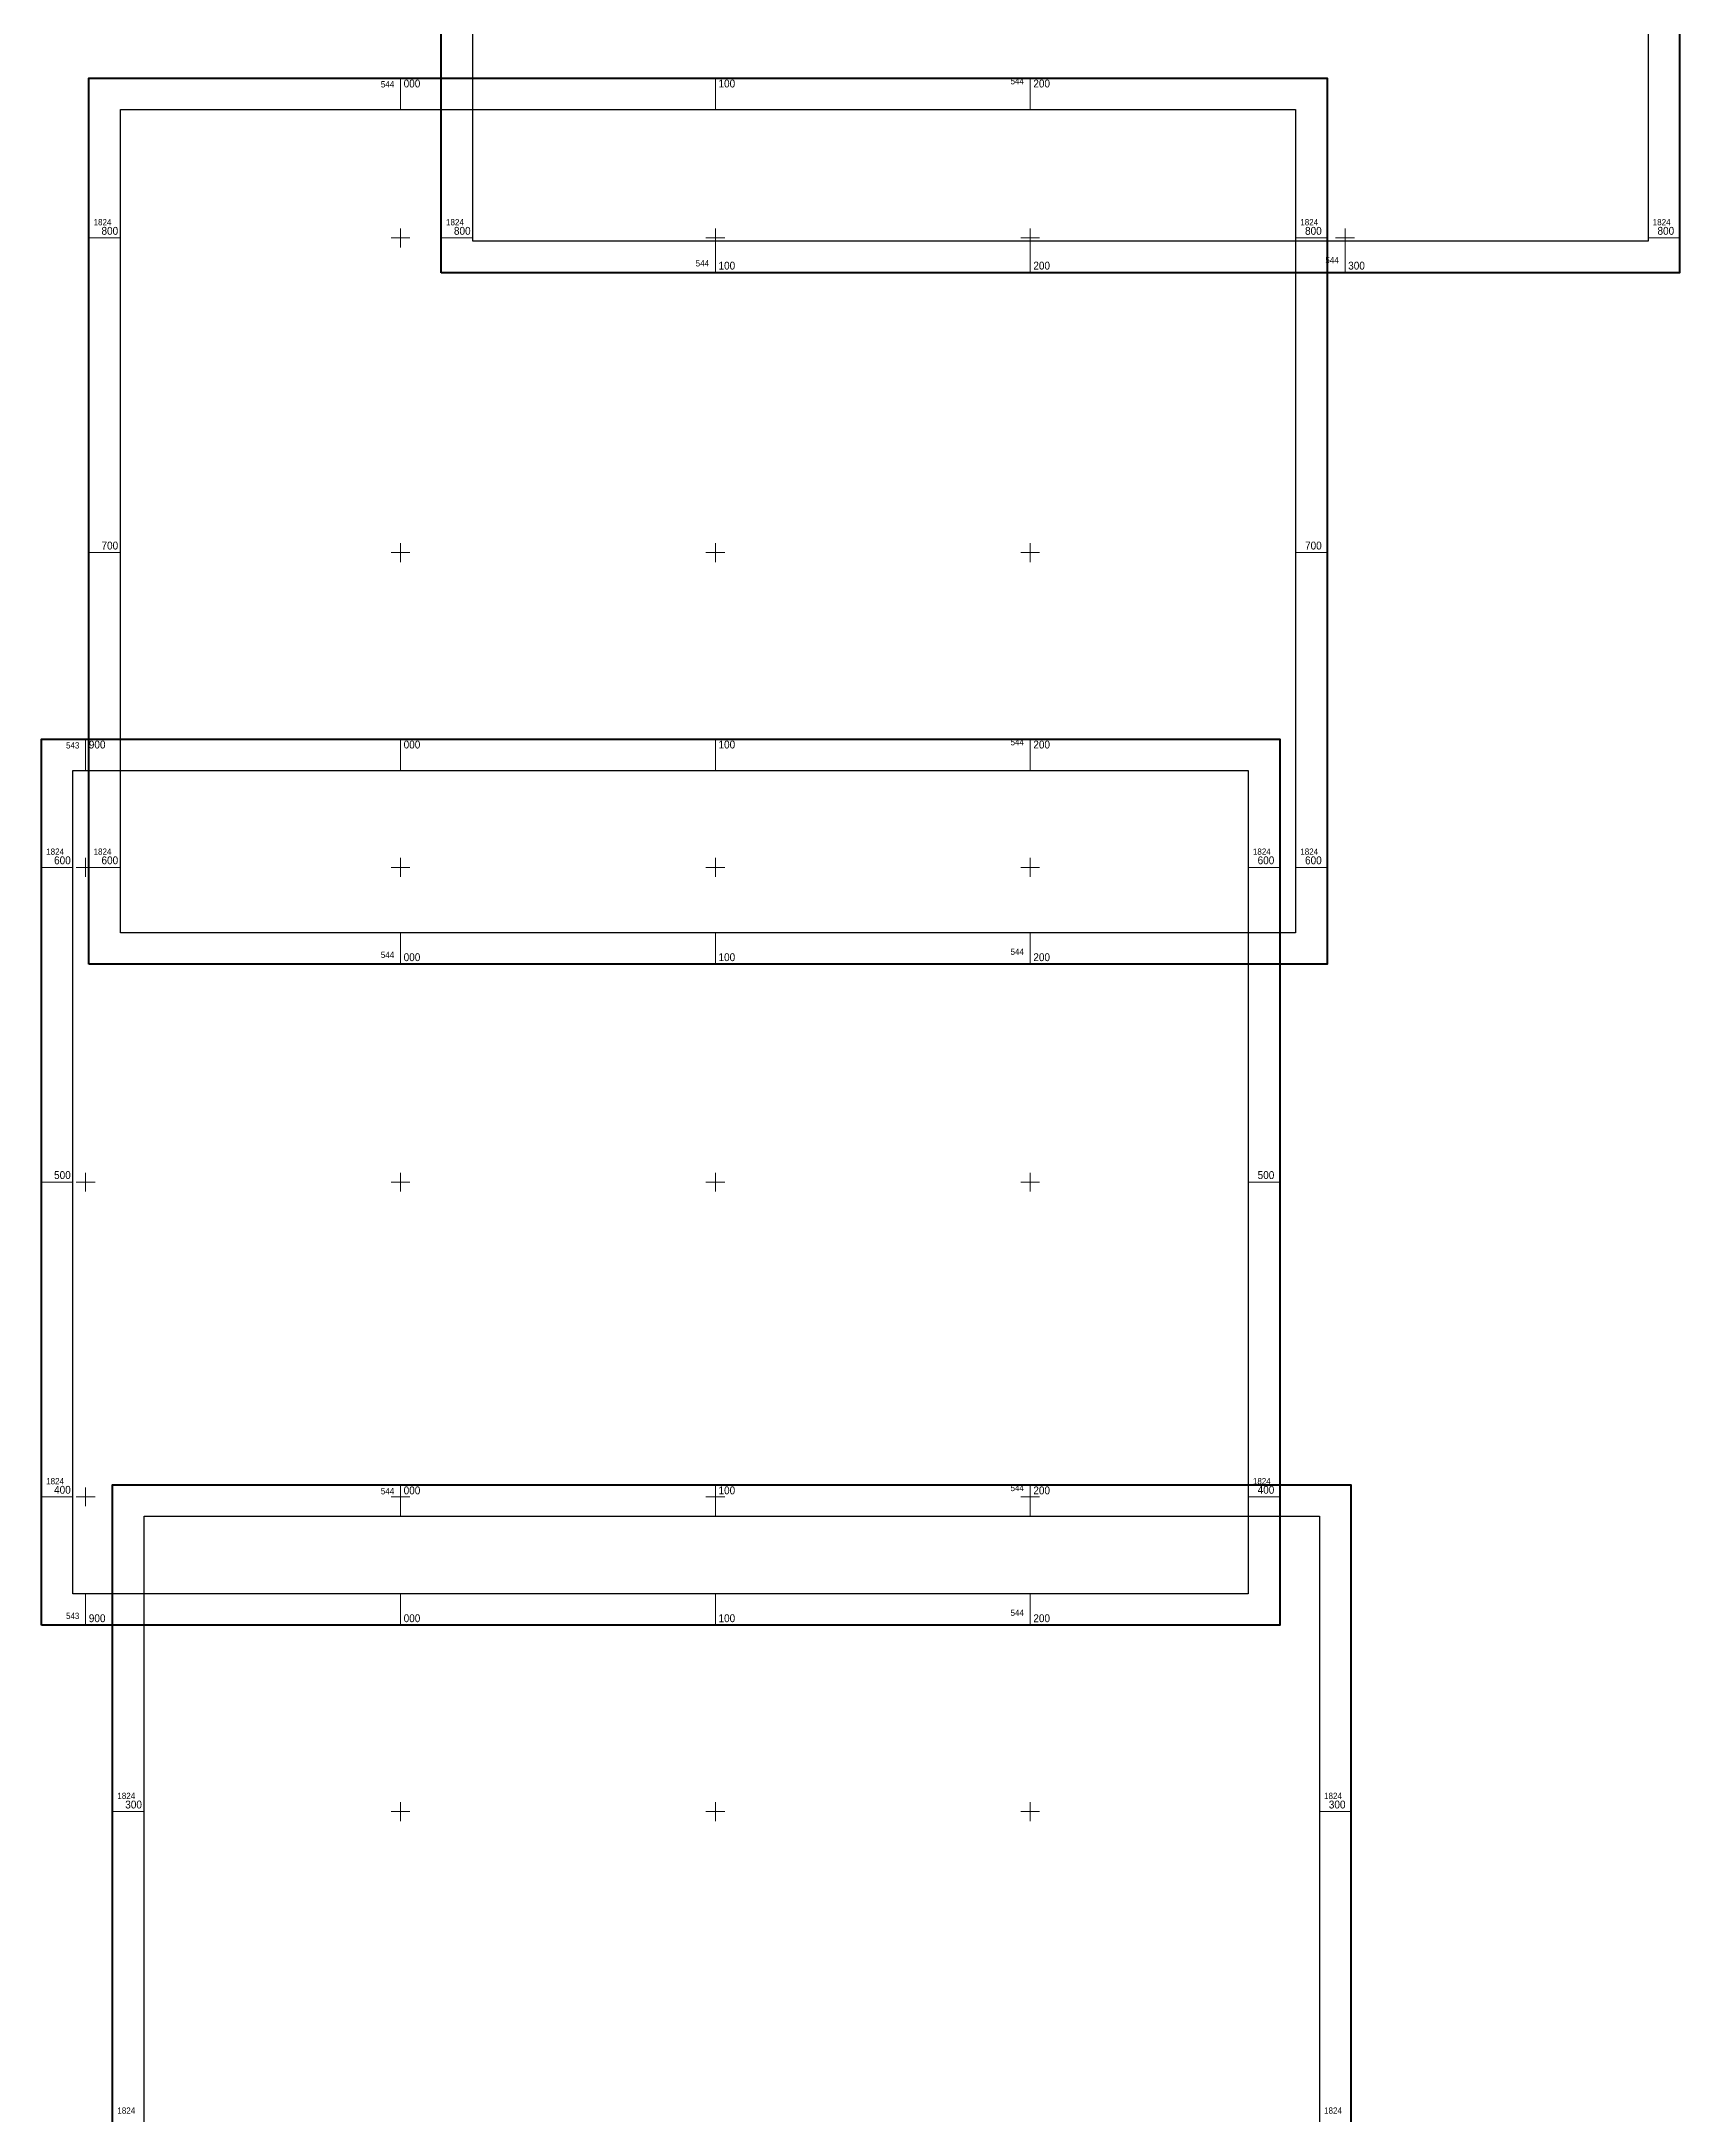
# Model space of a CAD drawing. Header units: metres. Extents: x 542869 to 545424, y 1823472 to 1835781.
# Drawn here: x 543886 to 544406, y 1824204 to 1824862 of the extents above; entities that cross this region are included whole.
import ezdxf
from ezdxf.enums import TextEntityAlignment as Align

# ---------------------------------------------------------------- set-up
doc = ezdxf.new("R2010")
doc.units = ezdxf.units.M
for name, color, linetype, lineweight in [('61', 7, 'Continuous', 13), ('62', 7, 'Continuous', 13), ('63', 7, 'Continuous', 13), ('9', 7, 'Continuous', 13)]:
    doc.layers.add(name, color=color, linetype=linetype, lineweight=lineweight)

msp = doc.modelspace()

# ---------------------------------------------------------------- linework, layer by layer
at = {"layer": '61'}
for p, q in [((544100, 1824797), (544100, 1824803)), ((544200, 1824797), (544200, 1824803)), ((544300, 1824797), (544300, 1824803)), ((544012.97, 1824800), (544022.97, 1824800)), ((544097, 1824800), (544103, 1824800)), ((544100, 1824788.94), (544100, 1824798.94)), ((544197, 1824800), (544203, 1824800)), ((544200, 1824788.94), (544200, 1824798.94)), ((544297, 1824800), (544303, 1824800)), ((544300, 1824788.94), (544300, 1824798.94)), ((544396.24, 1824800), (544406.24, 1824800))]:
    msp.add_line(p, q, dxfattribs=at)
at = {"layer": '61', "lineweight": 40}
msp.add_lwpolyline([(544012.97, 1824788.94), (544012.97, 1825070.53), (544406.24, 1825070.53), (544406.24, 1824788.94)], close=True, dxfattribs=at)
at = {"layer": '61', "lineweight": 25}
msp.add_lwpolyline([(544022.97, 1824798.94), (544022.97, 1825060.53), (544396.24, 1825060.53), (544396.24, 1824798.94)], close=True, dxfattribs=at)
at = {"layer": '62'}
for p, q in [((544000, 1824840.81), (544000, 1824850.81)), ((544100, 1824840.81), (544100, 1824850.81)), ((544200, 1824840.81), (544200, 1824850.81)), ((544000, 1824797), (544000, 1824803)), ((544100, 1824797), (544100, 1824803)), ((544200, 1824797), (544200, 1824803)), ((543901.03, 1824800), (543911.03, 1824800)), ((543997, 1824800), (544003, 1824800)), ((544097, 1824800), (544103, 1824800)), ((544197, 1824800), (544203, 1824800)), ((544284.3, 1824800), (544294.3, 1824800)), ((544000, 1824697), (544000, 1824703)), ((544100, 1824697), (544100, 1824703)), ((544200, 1824697), (544200, 1824703)), ((543901.03, 1824700), (543911.03, 1824700)), ((543997, 1824700), (544003, 1824700)), ((544097, 1824700), (544103, 1824700)), ((544197, 1824700), (544203, 1824700)), ((544284.3, 1824700), (544294.3, 1824700)), ((544000, 1824597), (544000, 1824603)), ((544100, 1824597), (544100, 1824603)), ((544200, 1824597), (544200, 1824603)), ((543901.03, 1824600), (543911.03, 1824600)), ((543997, 1824600), (544003, 1824600)), ((544097, 1824600), (544103, 1824600)), ((544197, 1824600), (544203, 1824600)), ((544284.3, 1824600), (544294.3, 1824600)), ((544000, 1824569.22), (544000, 1824579.22)), ((544100, 1824569.22), (544100, 1824579.22)), ((544200, 1824569.22), (544200, 1824579.22))]:
    msp.add_line(p, q, dxfattribs=at)
at = {"layer": '62', "lineweight": 40}
msp.add_lwpolyline([(543901.03, 1824569.22), (543901.03, 1824850.81), (544294.3, 1824850.81), (544294.3, 1824569.22)], close=True, dxfattribs=at)
at = {"layer": '62', "lineweight": 25}
msp.add_lwpolyline([(543911.03, 1824579.22), (543911.03, 1824840.81), (544284.3, 1824840.81), (544284.3, 1824579.22)], close=True, dxfattribs=at)
at = {"layer": '63'}
for p, q in [((543900, 1824630.78), (543900, 1824640.78)), ((544000, 1824630.78), (544000, 1824640.78)), ((544100, 1824630.78), (544100, 1824640.78)), ((544200, 1824630.78), (544200, 1824640.78)), ((543900, 1824597), (543900, 1824603)), ((544000, 1824597), (544000, 1824603)), ((544100, 1824597), (544100, 1824603)), ((544200, 1824597), (544200, 1824603)), ((543885.97, 1824600), (543895.97, 1824600)), ((543897, 1824600), (543903, 1824600)), ((543997, 1824600), (544003, 1824600)), ((544097, 1824600), (544103, 1824600)), ((544197, 1824600), (544203, 1824600)), ((544269.24, 1824600), (544279.24, 1824600)), ((543885.97, 1824500), (543895.97, 1824500)), ((543897, 1824500), (543903, 1824500)), ((543900, 1824497), (543900, 1824503)), ((543997, 1824500), (544003, 1824500)), ((544000, 1824497), (544000, 1824503)), ((544097, 1824500), (544103, 1824500)), ((544100, 1824497), (544100, 1824503)), ((544197, 1824500), (544203, 1824500)), ((544200, 1824497), (544200, 1824503)), ((544269.24, 1824500), (544279.24, 1824500)), ((543885.97, 1824400), (543895.97, 1824400)), ((543897, 1824400), (543903, 1824400)), ((543900, 1824397), (543900, 1824403)), ((543997, 1824400), (544003, 1824400)), ((544000, 1824397), (544000, 1824403)), ((544097, 1824400), (544103, 1824400)), ((544100, 1824397), (544100, 1824403)), ((544197, 1824400), (544203, 1824400)), ((544200, 1824397), (544200, 1824403)), ((544269.24, 1824400), (544279.24, 1824400)), ((543900, 1824359.19), (543900, 1824369.19)), ((544000, 1824359.19), (544000, 1824369.19)), ((544100, 1824359.19), (544100, 1824369.19)), ((544200, 1824359.19), (544200, 1824369.19))]:
    msp.add_line(p, q, dxfattribs=at)
at = {"layer": '63', "lineweight": 40}
msp.add_lwpolyline([(543885.97, 1824359.19), (543885.97, 1824640.78), (544279.24, 1824640.78), (544279.24, 1824359.19)], close=True, dxfattribs=at)
at = {"layer": '63', "lineweight": 25}
msp.add_lwpolyline([(543895.97, 1824369.19), (543895.97, 1824630.78), (544269.24, 1824630.78), (544269.24, 1824369.19)], close=True, dxfattribs=at)
at = {"layer": '9'}
for p, q in [((544000, 1824393.82), (544000, 1824403.82)), ((544100, 1824393.82), (544100, 1824403.82)), ((544200, 1824393.82), (544200, 1824403.82)), ((543908.58, 1824300), (543918.58, 1824300)), ((543997, 1824300), (544003, 1824300)), ((544000, 1824297), (544000, 1824303)), ((544097, 1824300), (544103, 1824300)), ((544100, 1824297), (544100, 1824303)), ((544197, 1824300), (544203, 1824300)), ((544200, 1824297), (544200, 1824303)), ((544291.85, 1824300), (544301.85, 1824300))]:
    msp.add_line(p, q, dxfattribs=at)
at = {"layer": '9', "lineweight": 40}
msp.add_lwpolyline([(543908.58, 1824122.23), (543908.58, 1824403.82), (544301.85, 1824403.82), (544301.85, 1824122.23)], close=True, dxfattribs=at)
at = {"layer": '9', "lineweight": 25}
msp.add_lwpolyline([(543918.58, 1824132.23), (543918.58, 1824393.82), (544291.85, 1824393.82), (544291.85, 1824132.23)], close=True, dxfattribs=at)

# ---------------------------------------------------------------- texts
at = {"layer": '61', "width": 0.95}
for s, height, p in [('1824', 2, (544014.47, 1824804)), ('800', 2.5, (544016.97, 1824801)), ('1824', 2, (544397.74, 1824804)), ('800', 2.5, (544399.24, 1824801)), ('100', 2.5, (544101, 1824789.94)), ('200', 2.5, (544201, 1824789.94)), ('300', 2.5, (544301, 1824789.94))]:
    msp.add_text(s, height=height, dxfattribs=at).set_placement(p)
for p in [(544298, 1824791.94), (544098, 1824790.94)]:
    msp.add_text('544', height=2, dxfattribs=at).set_placement(p, align=Align.RIGHT)
at = {"layer": '62', "width": 0.95}
for p in [(543998, 1824847.81), (544198, 1824848.81), (543998, 1824571.22), (544198, 1824572.22)]:
    msp.add_text('544', height=2, dxfattribs=at).set_placement(p, align=Align.RIGHT)
for s, height, p in [('000', 2.5, (544001, 1824847.81)), ('100', 2.5, (544101, 1824847.81)), ('200', 2.5, (544201, 1824847.81)), ('1824', 2, (543902.53, 1824804)), ('800', 2.5, (543905.03, 1824801)), ('1824', 2, (544285.8, 1824804)), ('800', 2.5, (544287.3, 1824801)), ('700', 2.5, (543905.03, 1824701)), ('700', 2.5, (544287.3, 1824701)), ('1824', 2, (543902.53, 1824604)), ('600', 2.5, (543905.03, 1824601)), ('1824', 2, (544285.8, 1824604)), ('600', 2.5, (544287.3, 1824601)), ('000', 2.5, (544001, 1824570.22)), ('100', 2.5, (544101, 1824570.22)), ('200', 2.5, (544201, 1824570.22))]:
    msp.add_text(s, height=height, dxfattribs=at).set_placement(p)
at = {"layer": '63', "width": 0.95}
for s, p in [('543', (543898, 1824637.78)), ('544', (544198, 1824638.78)), ('543', (543898, 1824361.19)), ('544', (544198, 1824362.19))]:
    msp.add_text(s, height=2, dxfattribs=at).set_placement(p, align=Align.RIGHT)
for s, height, p in [('900', 2.5, (543901, 1824637.78)), ('000', 2.5, (544001, 1824637.78)), ('100', 2.5, (544101, 1824637.78)), ('200', 2.5, (544201, 1824637.78)), ('1824', 2, (543887.47, 1824604)), ('600', 2.5, (543889.97, 1824601)), ('1824', 2, (544270.74, 1824604)), ('600', 2.5, (544272.24, 1824601)), ('500', 2.5, (543889.97, 1824501)), ('500', 2.5, (544272.24, 1824501)), ('1824', 2, (543887.47, 1824404)), ('1824', 2, (544270.74, 1824404)), ('400', 2.5, (543889.97, 1824401)), ('400', 2.5, (544272.24, 1824401)), ('900', 2.5, (543901, 1824360.19)), ('000', 2.5, (544001, 1824360.19)), ('100', 2.5, (544101, 1824360.19)), ('200', 2.5, (544201, 1824360.19))]:
    msp.add_text(s, height=height, dxfattribs=at).set_placement(p)
at = {"layer": '9', "width": 0.95}
for p in [(543998, 1824400.82), (544198, 1824401.82)]:
    msp.add_text('544', height=2, dxfattribs=at).set_placement(p, align=Align.RIGHT)
for s, height, p in [('000', 2.5, (544001, 1824400.82)), ('100', 2.5, (544101, 1824400.82)), ('200', 2.5, (544201, 1824400.82)), ('1824', 2, (543910.08, 1824304)), ('1824', 2, (544293.35, 1824304)), ('300', 2.5, (543912.58, 1824301)), ('300', 2.5, (544294.85, 1824301)), ('1824', 2, (543910.08, 1824204)), ('1824', 2, (544293.35, 1824204))]:
    msp.add_text(s, height=height, dxfattribs=at).set_placement(p)

doc.saveas('drawing.dxf')
